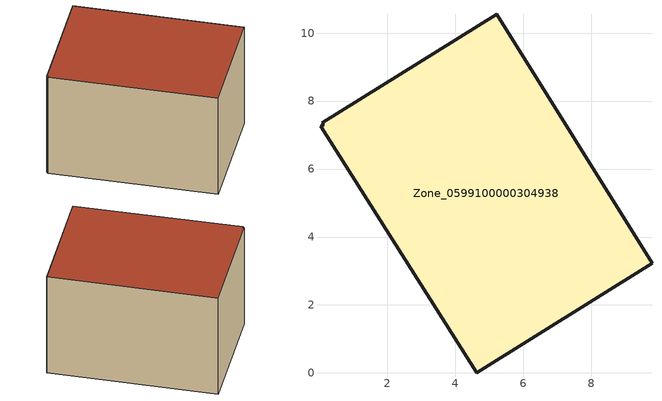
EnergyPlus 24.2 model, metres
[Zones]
Zone_0599100000304938
 floor ground (C_G): 0.12,7.31 0.09,7.37 5.22,10.56 9.79,3.23 4.63,0 0.03,7.26 z0
 wall outside (C_F): 4.63,0 9.79,3.23 5.22,10.56 0.09,7.37 0.12,7.31 0.03,7.26 4.63,0 z0:5.83
 roof outside (C_R): 0.12,7.31 0.03,7.26 4.63,0 9.79,3.23 5.22,10.56 0.09,7.37 z5.83
[BUILDING]
Pand.0599100000304938: North Axis=0; Terrain=City; Loads Convergence Tolerance Value=0.04; Temperature Convergence Tolerance Value=0.4; Solar Distribution=FullExterior; Maximum Number of Warmup Days=25; Minimum Number of Warmup Days=1
[Site:Location]
Rotterdam.The.Hague.AP_ZH_NLD Design_Conditions: Latitude=51.96; Longitude=4.45; Time Zone=1; Elevation=-4.5
[SITE:GROUNDTEMPERATURE:BUILDINGSURFACE]
18, 18, 18, 18, 18, 18, 18, 18, 18, 18, 18, 18
[MATERIAL] Thermal Absorptance=0.9; Solar Absorptance=0.7; Visible Absorptance=0.7
Name | Roughness | Thickness | Conductivity | Density | Specific Heat
G.TI.1965-1974 | MediumSmooth | 0.15 | 0.882353 | 540 | 1210
F.TI.1965-1974 | Rough | 0.3 | 0.697674 | 1920 | 840
R.TI.1965-1974 | MediumRough | 0.2 | 0.232558 | 1500 | 1000
[CONSTRUCTION]
C_G: G.TI.1965-1974
C_F: F.TI.1965-1974
C_R: R.TI.1965-1974
[ZONE]
Zone_0599100000304938: Type=1; Multiplier=1; Ceiling Height=Autocalculate; Volume=Autocalculate; Floor Area=autocalculate; Part of Total Floor Area=Yes
[ZONEINFILTRATION:DESIGNFLOWRATE]
Infil_Zone_0599100000304938: Zone or ZoneList or Space or SpaceList=Zone_0599100000304938; Schedule=AlwaysOn; Design Flow Rate Calculation Method=Flow/Area; Flow Rate per Floor Area=0.003; Constant Term Coefficient=1; Temperature Term Coefficient=0; Velocity Term Coefficient=0; Velocity Squared Term Coefficient=0
[HVACTEMPLATE:ZONE:IDEALLOADSAIRSYSTEM]
Zone_0599100000304938: Maximum Heating Supply Air Temperature=50; Minimum Cooling Supply Air Temperature=13; Maximum Heating Supply Air Humidity Ratio=0.0156; Minimum Cooling Supply Air Humidity Ratio=0.0077; Heating Limit=NoLimit; Cooling Limit=NoLimit; Dehumidification Control Type=ConstantSensibleHeatRatio; Cooling Sensible Heat Ratio=0.7; Dehumidification Setpoint=60; Humidification Control Type=None; Humidification Setpoint=30; Outdoor Air Method=None; Outdoor Air Flow Rate per Person=0.00944; Outdoor Air Flow Rate per Zone Floor Area=0; Outdoor Air Flow Rate per Zone=0; Demand Controlled Ventilation Type=None; Outdoor Air Economizer Type=NoEconomizer; Heat Recovery Type=None; Sensible Heat Recovery Effectiveness=0.7; Latent Heat Recovery Effectiveness=0.65
[ZONECONTROL:THERMOSTAT]
ThermostatControl_Zone_0599100000304938: Zone or ZoneList=Zone_0599100000304938; Control Type Schedule=DualSetpointControlType; Control 1=Thermostat_Zone_0599100000304938; Temperature Difference Between Cutout And Setpoint=0
[THERMOSTATSETPOINT:DUALSETPOINT]
Thermostat_Zone_0599100000304938: Heating Setpoint Temperature Schedule=HeatingSetpoint_Zone_0599100000304938; Cooling Setpoint Temperature Schedule=CoolingSetpoint_Zone_0599100000304938
[SCHEDULE:COMPACT]
HeatingSetpoint_Zone_0599100000304938: Through: 12/31, For: AllDays, Until: 24:00, 21
CoolingSetpoint_Zone_0599100000304938: Through: 12/31, For: AllDays, Until: 24:00, 24
DualSetpointControlType: Through: 12/31, For: AllDays, Until: 24:00, 4
AlwaysOn: Through: 12/31, For: AllDays, Until: 24:00, 1
